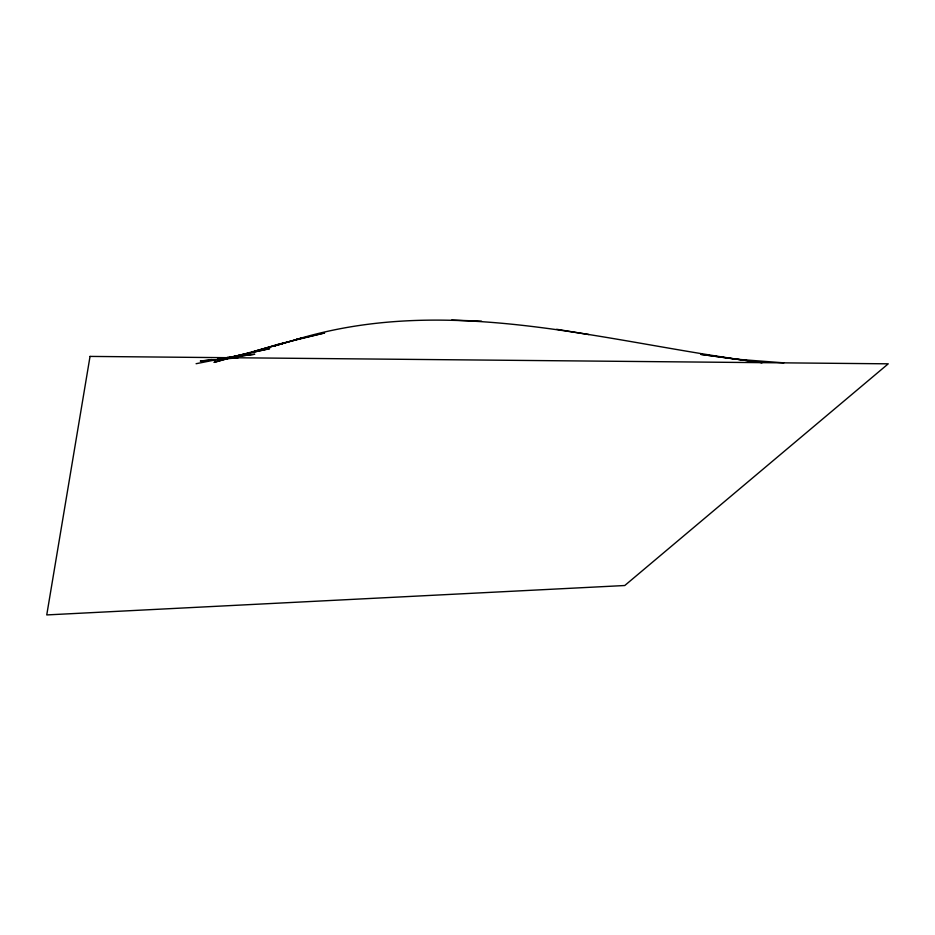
<?xml version="1.0" encoding="UTF-8"?>
<svg xmlns="http://www.w3.org/2000/svg" width="935" height="935" viewBox="0 0 935 935"><rect width="100%" height="100%" fill="white"/><g stroke="black" fill="none" stroke-linecap="round" stroke-linejoin="round"><path stroke-width="1.4" d="M226.492 358.163L218.334 360.08L249.329 353.699L222.916 358.421L254.764 354.236L217.633 358.795M229.215 357.521L269.677 348.65L239.302 355.136L213.975 362.394L283.305 343.238L254.308 351.49L278.022 344.337L324.609 332.942L296.044 339.615L273.02 346.336L301.444 338.154L296.044 339.615C450.752 292.48 607.925 343.122 762.2 362.651L700.818 354.365L735.424 359.133L783.846 362.85M196.093 363.715L227.731 357.462M211.848 359.566L200.3 361.085L238.18 357.789M451.663 320.074L481.537 321.161M588.945 334.555L556.676 329.284M90.041 356.41L46.75 614.926L624.755 585.52L888.25 363.82L90.041 356.41"/></g></svg>
